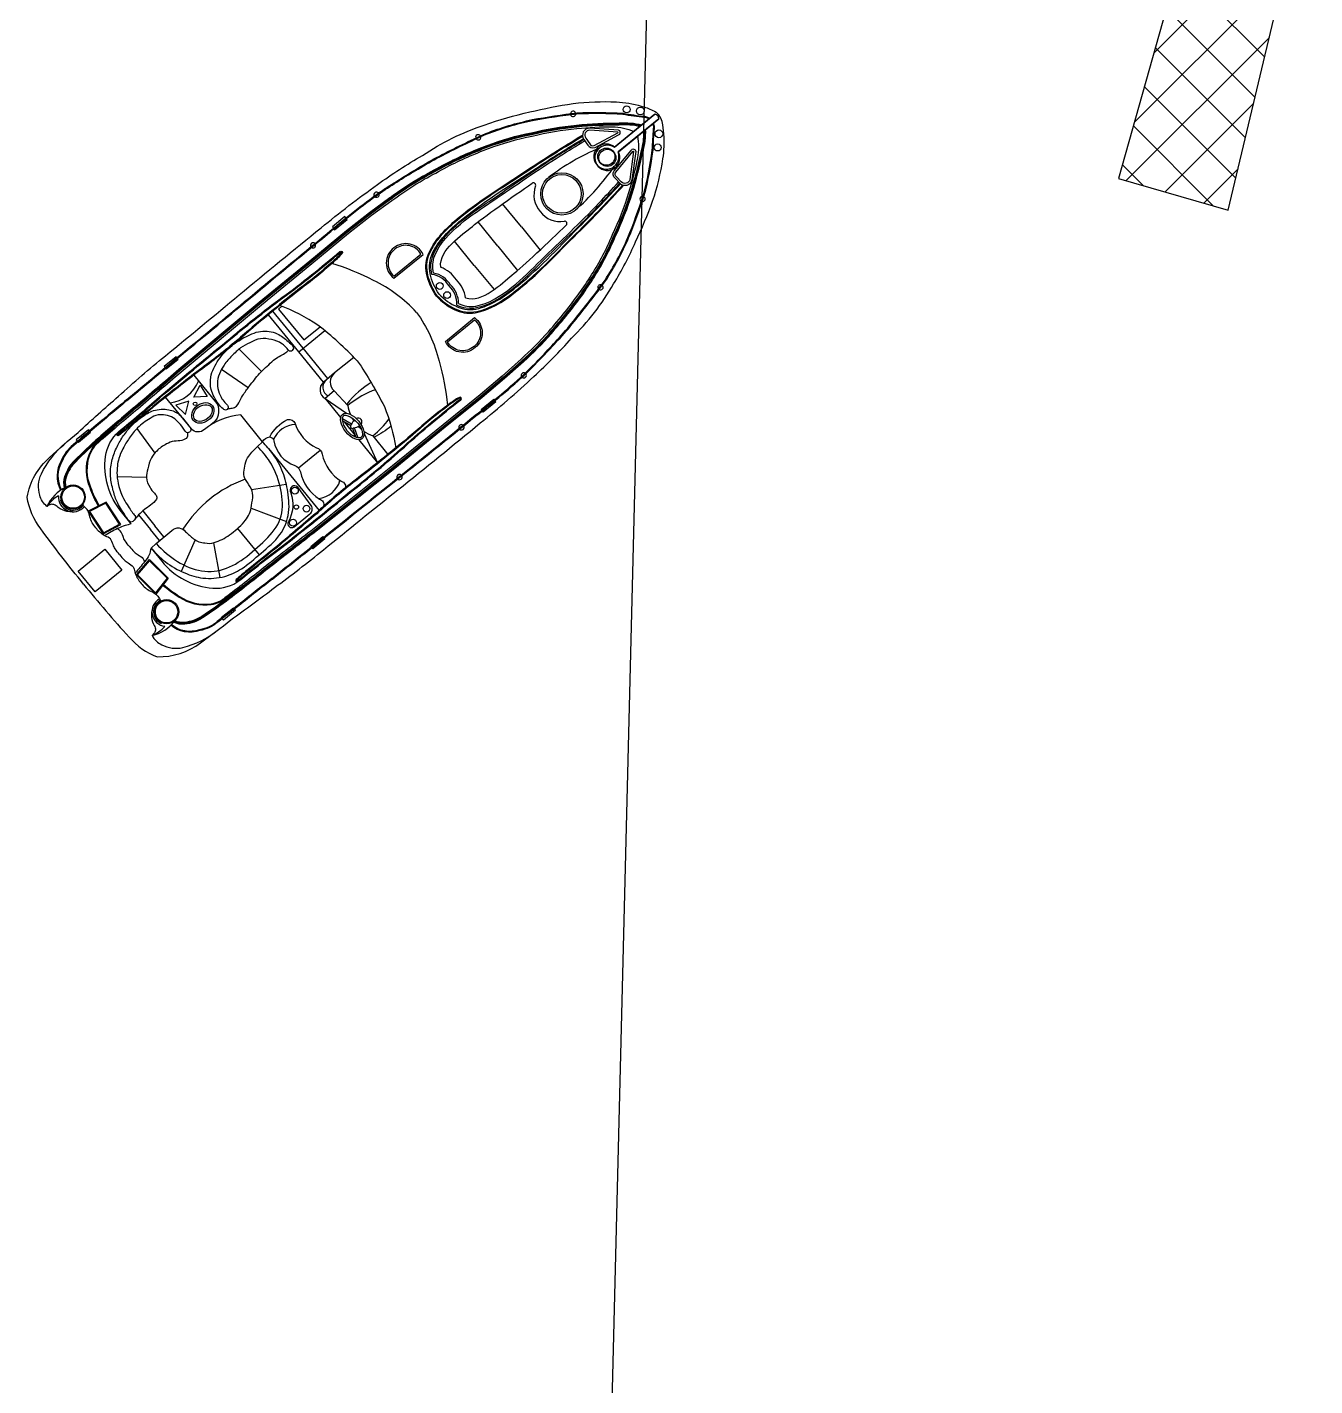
# Model space of a CAD drawing. Header units: metres. Extents: x 266585 to 279238, y 2117616 to 2127268.
# Drawn here: x 267121.7 to 267237.4, y 2124660.2 to 2124782.3 of the extents above; entities that cross this region are included whole.
import ezdxf

# ---------------------------------------------------------------- set-up
doc = ezdxf.new("R2010")
doc.units = ezdxf.units.M
doc.layers.add('PORT', color=5, linetype='Continuous')
doc.layers.add('village', color=3, linetype='Continuous')

msp = doc.modelspace()

# ---------------------------------------------------------------- linework, layer by layer
at = {"color": 30, "true_color": 0xf26722}
for p, q in [((267166.09, 2124764.31), (267164.39, 2124766.39)), ((267163.97, 2124762.58), (267162.2, 2124764.76)), ((267166.09, 2124764.31), (267167.79, 2124762.22)), ((267161.86, 2124760.86), (267160.08, 2124763.04)), ((267163.97, 2124762.58), (267165.75, 2124760.41)), ((267161.86, 2124760.86), (267163.64, 2124758.68)), ((267146.08, 2124753.08), (267143.36, 2124756.42)), ((267146.48, 2124753.41), (267143.76, 2124756.75)), ((267140.73, 2124753.34), (267142.74, 2124751.33)), ((267139.15, 2124751.54), (267141.55, 2124749.88)), ((267149.28, 2124749.58), (267148.45, 2124748.9)), ((267148.45, 2124748.9), (267149.85, 2124747.19)), ((267148.45, 2124748.9), (267150.38, 2124747.57)), ((267150.84, 2124746.58), (267150.02, 2124747.06)), ((267150.76, 2124746.44), (267150.04, 2124746.87)), ((267150.17, 2124746.79), (267151.16, 2124745.58)), ((267131.55, 2124746.21), (267133.16, 2124744)), ((267150.93, 2124746.23), (267151.22, 2124745.41)), ((267151.08, 2124746.28), (267151.4, 2124745.36)), ((267151.97, 2124745.76), (267153.16, 2124743.13)), ((267143.37, 2124744.41), (267147.91, 2124738.85)), ((267146.06, 2124742.67), (267148.01, 2124744.26)), ((267151.48, 2124745.19), (267153.16, 2124743.13)), ((267129.77, 2124741.88), (267132.4, 2124741.84)), ((267141.83, 2124740.73), (267144.96, 2124741.21)), ((267124.75, 2124739.8), (267124.67, 2124739.78)), ((267131.69, 2124738.44), (267132.76, 2124737.13)), ((267132.07, 2124738.8), (267133.16, 2124737.46)), ((267141.81, 2124739.03), (267144.99, 2124737.84)), ((267133.57, 2124736.13), (267132.76, 2124737.13)), ((267133.97, 2124736.46), (267133.16, 2124737.46)), ((267140.57, 2124737.21), (267142.52, 2124734.85)), ((267136.78, 2124736.2), (267135.52, 2124733.36)), ((267138.44, 2124735.93), (267139, 2124732.82)), ((267133.76, 2124728.75), (267133.73, 2124728.68))]:
    msp.add_line(p, q, dxfattribs=at)
for points in [[(267126.75, 2124732.23, -0.01736), (267122.9, 2124737.2, -0.12634), (267121.68, 2124740.03, -0.172899), (267123.7, 2124743.6, -0.013884), (267126.26, 2124745.85, -0.008973), (267129.89, 2124749.1, -0.01509), (267134.11, 2124752.74, 0.002245), (267140.72, 2124758.2, -0.003342), (267148.1, 2124764.24, -0.016984), (267153.16, 2124768.12, -0.024546), (267157.2, 2124770.74, -0.067942), (267162.75, 2124773.46, -0.033948), (267166.85, 2124774.64, -0.022001), (267170.74, 2124775.4, -0.042872), (267174.63, 2124775.54, -0.059514), (267176.85, 2124775.17, -0.046364), (267177.9, 2124774.78, -0.104882), (267178.45, 2124774.39, -0.104882)], [(267126.75, 2124732.23, 0.01736), (267130.84, 2124727.46, 0.12634), (267133.37, 2124725.7, 0.172899), (267137.27, 2124726.96, 0.013884), (267139.99, 2124729.01, 0.008973), (267143.9, 2124731.91, 0.01509), (267148.31, 2124735.31, -0.002245), (267155, 2124740.69, 0.003342), (267162.4, 2124746.7, 0.016984), (267167.22, 2124750.87, 0.024546), (267170.6, 2124754.31, 0.067942), (267174.38, 2124759.19, 0.033948), (267176.36, 2124762.98, 0.022001), (267177.89, 2124766.63, 0.042872), (267178.81, 2124770.42, 0.059514), (267178.9, 2124772.67, 0.046364), (267178.73, 2124773.77, 0.104882), (267178.45, 2124774.39, 0.104882)], [(267130.6, 2124748.77, 0.006425), (267134.62, 2124752.14, 0.002217), (267141.22, 2124757.6, -0.003368), (267148.63, 2124763.71, -0.024633), (267153.39, 2124767.45, -0.015037), (267156.78, 2124769.58, -0.025439), (267158.72, 2124770.68, -0.013843), (267162.9, 2124772.71, -0.040266), (267167.07, 2124773.95, -0.016729), (267171.09, 2124774.56, -0.029739), (267175.23, 2124774.52, 0.01525), (267177.16, 2124774.25, -0.132389), (267177.5, 2124774.14, -0.028442), (267177.62, 2124774.06, -0.028442)], [(267130.64, 2124748.71, 0.006424), (267134.67, 2124752.09, 0.002217), (267141.27, 2124757.54, -0.003368), (267148.68, 2124763.66, -0.024633), (267153.43, 2124767.39, -0.015038), (267156.82, 2124769.51, -0.025461), (267158.75, 2124770.61, -0.013839), (267162.93, 2124772.64, -0.040238), (267167.08, 2124773.88, -0.016715), (267171.09, 2124774.48, -0.029693), (267175.22, 2124774.44, 0.015234), (267177.16, 2124774.17, -0.134036), (267177.46, 2124774.07, -0.024879), (267177.56, 2124774.01, -0.024879)], [(267143.68, 2124732.73, -0.006424), (267147.79, 2124735.99, -0.002217), (267154.47, 2124741.36, 0.003368), (267161.94, 2124747.39, 0.024633), (267166.56, 2124751.29, 0.015038), (267169.32, 2124754.18, 0.025461), (267170.78, 2124755.86, 0.013839), (267173.61, 2124759.53, 0.040238), (267175.66, 2124763.35, 0.016715), (267177.06, 2124767.16, 0.029693), (267177.86, 2124771.22, -0.015234), (267177.98, 2124773.16, 0.134036), (267177.94, 2124773.48, 0.024879), (267177.9, 2124773.59, 0.024879)], [(267143.72, 2124732.67, -0.006425), (267147.84, 2124735.93, -0.002217), (267154.51, 2124741.3, 0.003368), (267161.99, 2124747.33, 0.024633), (267166.61, 2124751.23, 0.015037), (267169.38, 2124754.13, 0.025439), (267170.84, 2124755.81, 0.013843), (267173.67, 2124759.49, 0.040266), (267175.73, 2124763.32, 0.016729), (267177.14, 2124767.14, 0.029739), (267177.93, 2124771.21, -0.01525), (267178.06, 2124773.16, 0.132389), (267178.01, 2124773.51, 0.028442), (267177.96, 2124773.64, 0.028442)], [(267154.26, 2124766.92, -0.031596), (267157.21, 2124768.86, -0.004928), (267159.28, 2124769.99, -0.02844), (267163.03, 2124771.64, -0.042875), (267167, 2124772.77, -0.035347), (267171.06, 2124773.46, -0.024093), (267174.88, 2124773.65, -0.079837), (267176.92, 2124773.48)], [(267154.31, 2124766.86, -0.031592), (267157.25, 2124768.8, -0.004926), (267159.32, 2124769.92, -0.028436), (267163.06, 2124771.57, -0.042895), (267167.02, 2124772.69, -0.035363), (267171.06, 2124773.38, -0.024111), (267174.88, 2124773.57, -0.077658), (267176.84, 2124773.42, -0.077658)], [(267154.35, 2124766.8, -0.031588), (267157.29, 2124768.73, -0.004924), (267159.35, 2124769.85, -0.028433), (267163.09, 2124771.5, -0.042917), (267167.03, 2124772.62, -0.035379), (267171.07, 2124773.31, -0.02413), (267174.88, 2124773.49, -0.075408), (267176.77, 2124773.36, -0.075408)], [(267154.45, 2124766.68, -0.031581), (267157.37, 2124768.59, -0.00492), (267159.42, 2124769.71, -0.028426), (267163.14, 2124771.35, -0.042959), (267167.06, 2124772.47, -0.035411), (267171.09, 2124773.15, -0.028829), (267174.28, 2124773.31, -0.092336), (267176.21, 2124772.9, -0.080328)], [(267166.06, 2124752.43, 0.031581), (267168.53, 2124754.9, 0.00492), (267170.04, 2124756.69, 0.028426), (267172.4, 2124760, 0.042959), (267174.28, 2124763.62, 0.035411), (267175.76, 2124767.42, 0.028829), (267176.56, 2124770.52, 0.092336), (267176.55, 2124772.49, 0.080328)], [(267166.16, 2124752.31, 0.031588), (267168.65, 2124754.8, 0.004924), (267170.16, 2124756.59, 0.028433), (267172.53, 2124759.92, 0.042917), (267174.42, 2124763.56, 0.035379), (267175.91, 2124767.38, 0.02413), (267176.86, 2124771.07, 0.075408), (267177.11, 2124772.94, 0.075408)], [(267166.22, 2124752.25, 0.031592), (267168.7, 2124754.75, 0.004926), (267170.22, 2124756.55, 0.028436), (267172.59, 2124759.88, 0.042895), (267174.49, 2124763.53, 0.035363), (267175.98, 2124767.35, 0.024111), (267176.93, 2124771.05, 0.077658), (267177.18, 2124773.01, 0.077658)], [(267166.27, 2124752.2, 0.031596), (267168.76, 2124754.7, 0.004928), (267170.28, 2124756.5, 0.02844), (267172.66, 2124759.84, 0.042875), (267174.56, 2124763.5, 0.035347), (267176.05, 2124767.33, 0.024093), (267177, 2124771.03, 0.079837), (267177.26, 2124773.07)], [(267171.71, 2124772.18), (267172.07, 2124771.67, 0.382221), (267172.71, 2124771.45), (267174.81, 2124772.58, 0.786544), (267174.81, 2124773.01), (267172.23, 2124773.19, 0.616464), (267171.71, 2124772.18, 3.844907)], [(267174.93, 2124768.23), (267174.51, 2124768.68, -0.382221), (267174.42, 2124769.35), (267175.95, 2124771.19, -0.786544), (267176.37, 2124771.1), (267176.03, 2124768.54, -0.616464), (267174.93, 2124768.23, -3.844907)], [(267154.26, 2124766.92), (267152.44, 2124765.57), (267150.37, 2124763.96), (267147.08, 2124761.24), (267142.53, 2124757.53), (267135.31, 2124751.5, -0.002601), (267131.42, 2124748.19, 0.004411), (267128.11, 2124745.37, 0.013009), (267125.93, 2124743.33, 0.113396), (267125.05, 2124741.88, 0.146005), (267125.02, 2124740.85, 1.595219)], [(267154.31, 2124766.86), (267152.48, 2124765.51), (267150.42, 2124763.9), (267147.13, 2124761.18), (267142.58, 2124757.47), (267135.36, 2124751.44, -0.002601), (267131.47, 2124748.13, 0.004411), (267128.16, 2124745.31, 0.013003), (267125.98, 2124743.28, 0.113337), (267125.12, 2124741.86, 0.144821), (267125.09, 2124740.89, 0.138987)], [(267154.35, 2124766.8), (267152.53, 2124765.45), (267150.47, 2124763.84), (267147.18, 2124761.12), (267142.63, 2124757.41), (267135.41, 2124751.38, -0.002601), (267131.52, 2124748.07, 0.00441), (267128.21, 2124745.26, 0.012997), (267126.04, 2124743.22, 0.113276), (267125.19, 2124741.83, 0.142458), (267125.16, 2124740.92, 0.142458)], [(267154.44, 2124766.67), (267152.62, 2124765.33), (267150.56, 2124763.72), (267147.27, 2124761), (267142.73, 2124757.29), (267135.51, 2124751.27, -0.002601), (267131.62, 2124747.95, 0.00441), (267128.31, 2124745.14, 0.002867), (267127.83, 2124744.7, 0.002867)], [(267154.64, 2124759.7), (267157.26, 2124761.83, 0.483063), (267154.64, 2124762.44, 0.50024), (267154.64, 2124759.7, 0.418424)], [(267131.03, 2124737.63), (267130.15, 2124738.71, -0.202722), (267128.72, 2124743.7, -0.178768), (267129.91, 2124745.92, 0.010028), (267133.54, 2124749.01, -0.005356), (267139.61, 2124754.04, -0.016605), (267144.61, 2124757.99, 0.018921), (267149.78, 2124762.11, -0.925873), (267149.98, 2124761.93, -0.041202), (267149.14, 2124761.1, -0.024461), (267146.2, 2124758.7, 0.012888), (267140.57, 2124754.06, -0.019359), (267137.21, 2124751.42, 0.002375), (267133.31, 2124748.37, -0.006386), (267130.89, 2124746.36, -0.013656), (267129.9, 2124745.58, -0.862706), (267129.73, 2124745.75, 0.648089)], [(267129.79, 2124745.7, -0.016488), (267129.96, 2124745.86, 0.010023), (267133.6, 2124748.96, -0.005356), (267139.66, 2124753.98, -0.016607), (267144.66, 2124757.93, 0.018921), (267149.83, 2124762.05, 0.01143), (267149.84, 2124762.05, -0.913283), (267149.92, 2124761.98, -0.041174), (267149.09, 2124761.16, -0.024478), (267146.16, 2124758.77, 0.012889), (267140.52, 2124754.11, -0.019362), (267137.16, 2124751.48, 0.002377), (267133.26, 2124748.43, -0.006391), (267130.84, 2124746.42, -0.013664), (267129.85, 2124745.64, 0.000701), (267129.85, 2124745.64, -0.819976), (267129.79, 2124745.7, -0.819976)], [(267156.67, 2124756.63, 0.096403), (267152.8, 2124759.5, 0.040538), (267149.07, 2124761.04, 1.92312)], [(267151.35, 2124752.29, 0.033687), (267147.8, 2124755.5, 0.051879), (267144.39, 2124757.26, 1.92312)], [(267156.67, 2124756.63, -0.096403), (267158.7, 2124752.26, -0.040538), (267159.46, 2124748.29, -1.92312)], [(267159.27, 2124754.03), (267161.89, 2124756.16, -0.483063), (267161.95, 2124753.47, -0.50024), (267159.27, 2124754.03, -0.418424)], [(267166.27, 2124752.2), (267164.58, 2124750.68), (267162.58, 2124748.98), (267159.25, 2124746.31), (267154.71, 2124742.6), (267147.35, 2124736.74, 0.002601), (267143.32, 2124733.6, -0.004411), (267139.89, 2124730.92, -0.013009), (267137.45, 2124729.19, -0.113396), (267135.86, 2124728.62, -0.146005), (267134.84, 2124728.8, -1.595219)], [(267166.21, 2124752.25), (267164.53, 2124750.74), (267162.53, 2124749.04), (267159.2, 2124746.36), (267154.66, 2124742.66), (267147.3, 2124736.8, 0.002601), (267143.27, 2124733.66, -0.004411), (267139.85, 2124730.98, -0.013003), (267137.41, 2124729.26, -0.113337), (267135.85, 2124728.7, -0.144821), (267134.89, 2124728.87, -0.138987)], [(267166.16, 2124752.31), (267164.48, 2124750.8), (267162.48, 2124749.1), (267159.16, 2124746.42), (267154.61, 2124742.72), (267147.25, 2124736.86, 0.002601), (267143.22, 2124733.72, -0.00441), (267139.8, 2124731.04, -0.012997), (267137.37, 2124729.32, -0.113276), (267135.84, 2124728.78, -0.142458), (267134.94, 2124728.93, -0.142458)], [(267166.06, 2124752.43), (267164.38, 2124750.91), (267162.38, 2124749.22), (267159.06, 2124746.54), (267154.51, 2124742.84), (267147.16, 2124736.98, 0.002601), (267143.13, 2124733.84, -0.00441), (267139.71, 2124731.17, -0.002867), (267139.18, 2124730.78, -0.002867)], [(267151.03, 2124752.59), (267149.31, 2124751.19, 0.462925), (267149.28, 2124749.58), (267150.5, 2124748.26)], [(267151.35, 2124752.29, -0.033687), (267153.78, 2124748.17, -0.051879), (267154.82, 2124744.47, -1.92312)], [(267136.65, 2124750.99), (267138.72, 2124748.46, -0.406088), (267138.18, 2124746.54)], [(267148.57, 2124750.58), (267148.3, 2124750.36, 0.516839), (267148.45, 2124748.9, 0.282905)], [(267149.31, 2124751.19), (267148.57, 2124750.58, 0.545737), (267148.73, 2124749.13, 0.282905)], [(267130.6, 2124748.77, -0.002942), (267127.67, 2124746.32, 0.002013), (267125.82, 2124744.74, 0.130442), (267124.75, 2124743.31, 0.261246), (267124.69, 2124740.65, 0.209197)], [(267130.64, 2124748.71, -0.002941), (267127.72, 2124746.26, 0.002014), (267125.87, 2124744.68, 0.130992), (267124.82, 2124743.28, 0.261832), (267124.76, 2124740.69, 0.261832)], [(267132.81, 2124735.45), (267133.78, 2124734.27, 0.202722), (267138.37, 2124731.85, 0.178768), (267140.79, 2124732.57, -0.010028), (267144.56, 2124735.51, 0.005356), (267150.7, 2124740.44, 0.016605), (267155.58, 2124744.54, -0.018921), (267160.65, 2124748.78, 0.925873), (267160.52, 2124749, 0.041202), (267159.54, 2124748.35, 0.024461), (267156.6, 2124745.96, -0.012888), (267150.91, 2124741.38, 0.019359), (267147.65, 2124738.61, -0.002375), (267143.88, 2124735.41, 0.006386), (267141.42, 2124733.44, 0.013656), (267140.46, 2124732.63, 0.862706), (267140.59, 2124732.43, -0.648089)], [(267142.84, 2124745), (267140.87, 2124747.42, 0.158322), (267137.61, 2124746.11, -0.417676), (267136.44, 2124746.16), (267134.12, 2124749.01)], [(267140.55, 2124732.5, 0.016488), (267140.74, 2124732.63, -0.010023), (267144.51, 2124735.57, 0.005356), (267150.65, 2124740.5, 0.016607), (267155.53, 2124744.6, -0.018921), (267160.6, 2124748.84, -0.01143), (267160.61, 2124748.84, 0.913283), (267160.55, 2124748.94, 0.041174), (267159.58, 2124748.29, 0.024478), (267156.65, 2124745.9, -0.012889), (267150.96, 2124741.32, 0.019362), (267147.7, 2124738.55, -0.002377), (267143.93, 2124735.35, 0.006391), (267141.47, 2124733.38, 0.013664), (267140.51, 2124732.58, -0.000701), (267140.51, 2124732.58, 0.819976), (267140.55, 2124732.5, 0.819976)], [(267143.48, 2124745.44, -0.164009), (267145.07, 2124747, -0.407559), (267145.75, 2124746.64, 0.20466), (267147.68, 2124744.48, -0.28657), (267148.18, 2124743.9, 0.198759), (267149.91, 2124741.46, -0.45148), (267150.27, 2124740.8, -1.463971)], [(267128.16, 2124739.27, -0.043334), (267127.4, 2124740.91, -0.18333), (267127.31, 2124743.83, -0.123985), (267128.63, 2124745.52, 0.015377), (267129.74, 2124746.57)], [(267142.84, 2124745, -0.291269), (267143.49, 2124745.44, -0.299867), (267143.86, 2124745.09, 0.273478), (267145.72, 2124742.88, -0.28657), (267146.23, 2124742.3, 0.198759), (267147.95, 2124739.86, -0.45148), (267148.31, 2124739.21, -1.463971)], [(267123.46, 2124739.2, -0.164393), (267122.82, 2124740.22, -0.188684), (267122.96, 2124742.12, -0.10758), (267125.11, 2124744.87)], [(267128.09, 2124739.23, -0.043195), (267127.33, 2124740.88, -0.183415), (267127.24, 2124743.85, -0.094511), (267128.19, 2124745.24)], [(267132.81, 2124735.45), (267133.26, 2124735.87), (267134.69, 2124737.05, -0.448043), (267135.92, 2124736.93, 0.025561), (267136.63, 2124736.3, 0.15676), (267137.66, 2124735.93, 0.144288), (267138.48, 2124735.95, 0.079427), (267139.87, 2124736.64, 0.054179), (267141.17, 2124737.81, 0.127294), (267141.82, 2124739.06, -0.025195), (267141.97, 2124740, 0.112656), (267141.83, 2124740.74, 0.061652), (267141.35, 2124741.54, -0.222278), (267141.15, 2124742.28, -0.049109), (267141.28, 2124743.01, -0.09997), (267141.59, 2124743.73, -0.045992), (267142.39, 2124744.59), (267142.84, 2124745)], [(267133.88, 2124732.14, 0.043195), (267135.34, 2124731.06, 0.183415), (267138.23, 2124730.38, 0.094511), (267139.78, 2124731.03)], [(267133.93, 2124732.2, 0.043334), (267135.38, 2124731.12, 0.18333), (267138.22, 2124730.45, 0.123985), (267140.15, 2124731.4, -0.015377), (267141.39, 2124732.28)], [(267143.72, 2124732.67, 0.002942), (267140.73, 2124730.3, -0.002013), (267138.82, 2124728.81, -0.130442), (267137.2, 2124728.05, -0.261246), (267134.58, 2124728.52, -0.209197)], [(267143.68, 2124732.73, 0.002941), (267140.68, 2124730.36, -0.002014), (267138.77, 2124728.86, -0.130992), (267137.18, 2124728.12, -0.261832), (267134.63, 2124728.58, -0.261832)], [(267132.91, 2124727.61, 0.164393), (267133.78, 2124726.77, 0.188684), (267135.67, 2124726.53, 0.10758), (267138.8, 2124728.08)]]:
    msp.add_lwpolyline(points, format="xyb", dxfattribs=at)
for points in [[(267178.1, 2124774.45), (267174.44, 2124771.46)], [(267174.47, 2124771.49), (267178.1, 2124774.45)], [(267178.44, 2124774.03), (267174.78, 2124771.05)], [(267174.81, 2124771.07), (267178.44, 2124774.03)], [(267150.33, 2124765.13), (267150.24, 2124765.24), (267149.11, 2124764.31), (267149.2, 2124764.2)], [(267149.25, 2124764.14), (267149.31, 2124764.06), (267150.44, 2124764.99), (267150.37, 2124765.08)], [(267144.57, 2124757.19), (267144.26, 2124756.93), (267146.53, 2124754.16), (267148, 2124755.35)], [(267148.3, 2124750.36), (267146.08, 2124753.08), (267148.43, 2124755)], [(267148.7, 2124750.69), (267146.48, 2124753.41)], [(267135.14, 2124752.57), (267135.08, 2124752.65), (267133.99, 2124751.77), (267134.07, 2124751.67)], [(267134.12, 2124751.61), (267134.17, 2124751.55), (267135.25, 2124752.44), (267135.19, 2124752.51)], [(267162.54, 2124747.84), (267162.47, 2124747.92), (267163.61, 2124748.85), (267163.68, 2124748.76)], [(267163.72, 2124748.7), (267163.81, 2124748.6), (267162.67, 2124747.67), (267162.58, 2124747.79)], [(267127.27, 2124745.98), (267127.18, 2124746.09), (267126.09, 2124745.19), (267126.19, 2124745.06)], [(267126.24, 2124745), (267126.28, 2124744.96), (267127.37, 2124745.86), (267127.32, 2124745.92)], [(267152.74, 2124745.54), (267154.08, 2124743.87)], [(267147.22, 2124735.55), (267147.17, 2124735.61), (267148.25, 2124736.49), (267148.31, 2124736.42)], [(267148.36, 2124736.36), (267148.42, 2124736.28), (267147.34, 2124735.4), (267147.26, 2124735.49)], [(267139.16, 2124729.17), (267139.12, 2124729.21), (267140.22, 2124730.1), (267140.27, 2124730.04)], [(267140.32, 2124729.98), (267140.41, 2124729.87), (267139.31, 2124728.98), (267139.2, 2124729.11)]]:
    msp.add_lwpolyline(points, dxfattribs=at)
for points in [[(267171.87, 2124772.29), (267172.23, 2124771.77, 0.383069), (267172.62, 2124771.63), (267174.75, 2124772.76, 0.853636), (267174.77, 2124772.82), (267172.23, 2124773, 0.613527)], [(267175.07, 2124768.36), (267174.64, 2124768.82, -0.383069), (267174.57, 2124769.24), (267176.12, 2124771.09, -0.853636), (267176.17, 2124771.1), (267175.84, 2124768.57, -0.613527)], [(267154.64, 2124759.9), (267157.07, 2124761.87, 0.460147), (267154.73, 2124762.32, 0.47706)], [(267159.46, 2124753.98), (267161.89, 2124755.96, -0.460147), (267161.85, 2124753.58, -0.47706)], [(267145.99, 2124740.94, 0.917705), (267145.38, 2124740.43, -0.209704), (267145.16, 2124737.83, 0.850912), (267145.67, 2124737.37), (267147.09, 2124738.53, 0.435659), (267147.19, 2124739.27)]]:
    msp.add_lwpolyline(points, format="xyb", close=True, dxfattribs=at)
for points in [[(267136.66, 2124749.03), (267137.23, 2124750.1), (267137.87, 2124749.07)], [(267136.2, 2124748.65), (267135.03, 2124748.31), (267135.91, 2124747.47)], [(267128.52, 2124736.73), (267130.1, 2124737.59), (267128.79, 2124739.59), (267127.16, 2124738.77)], [(267128.54, 2124736.83), (267129.99, 2124737.62), (267128.76, 2124739.49), (267127.27, 2124738.74)], [(267126.26, 2124733.39), (267128.66, 2124735.35), (267130.19, 2124733.48), (267127.79, 2124731.52)], [(267131.51, 2124733.06), (267132.67, 2124734.43), (267134.36, 2124732.75), (267133.23, 2124731.32)], [(267131.61, 2124733.06), (267132.67, 2124734.32), (267134.26, 2124732.75), (267133.22, 2124731.44)]]:
    msp.add_lwpolyline(points, close=True, dxfattribs=at)
for centre, radius in [((267175.55, 2124774.87), 0.313), ((267176.78, 2124774.73), 0.349), ((267178.45, 2124772.68), 0.349), ((267173.73, 2124770.63), 0.771), ((267173.82, 2124770.52), 0.771), ((267178.34, 2124771.45), 0.313), ((267169.73, 2124767.28), 1.9), ((267169.73, 2124767.28), 1.9), ((267169.73, 2124767.28), 1.74), ((267169.73, 2124767.28), 1.74), ((267158.76, 2124759.01), 0.305), ((267159.42, 2124758.19), 0.305), ((267136.77, 2124748.42), 0.163), ((267125.81, 2124740.04), 1.09), ((267125.81, 2124740.04), 1.01), ((267145.74, 2124740.62), 0.304), ((267145.87, 2124739.14), 0.197), ((267146.78, 2124739), 0.304), ((267145.57, 2124737.74), 0.304), ((267134.21, 2124729.74), 1.09), ((267134.21, 2124729.74), 1.01)]:
    msp.add_circle(centre, radius, dxfattribs=at)
for centre, radius, start, end in [((267170.74, 2124774.47), 0.237, 19.4221, 174.5641), ((267170.74, 2124774.47), 0.237, 193.2019, 0.7843), ((267177.99, 2124774.01), 0.456, 3.099, 75.2843), ((267177.99, 2124774.01), 0.456, 3.099, 75.2843), ((267162.21, 2124772.36), 0.237, 30.8075, 198.9032), ((267162.21, 2124772.36), 0.237, 217.5382, 12.1724), ((267180.82, 2124752.79), 20.14, 112.519, 127.5898), ((267173.73, 2124770.63), 1.13, 49.0756, 21.5252), ((267173.82, 2124770.52), 1.13, 56.8581, 29.3077), ((267157.77, 2124781.06), 20.14, 310.7935, 325.8643), ((267153.08, 2124767.21), 0.237, 40.5112, 210.9178), ((267167.18, 2124768.07), 0.202, 338.3863, 124.854), ((267169.5, 2124767.18), 2.28, 159.1309, 220.932), ((267153.08, 2124767.21), 0.237, 229.5767, 21.8523), ((267176.98, 2124766.82), 0.237, 77.599, 245.1814), ((267176.98, 2124766.82), 0.237, 263.8192, 58.9612), ((267169.59, 2124767.07), 2.28, 217.4513, 279.2524), ((267169.99, 2124764.62), 0.202, 313.5293, 99.997), ((267147.37, 2124762.66), 0.237, 44.2218, 214.3209), ((267147.37, 2124762.66), 0.237, 232.981, 25.5616), ((267157.74, 2124757.92), 2.15, 30.4801, 81.6872), ((267157.74, 2124757.92), 2.3, 30.4801, 78.2299), ((267157.85, 2124757.97), 2.89, 33.4652, 70.0675), ((267158.15, 2124757.42), 2.15, 356.6961, 47.9032), ((267158.15, 2124757.42), 2.3, 0.1534, 47.9032), ((267158.22, 2124757.52), 2.89, 8.3158, 44.9181), ((267173.2, 2124758.88), 0.237, 66.2109, 220.8451), ((267173.2, 2124758.88), 0.237, 239.4801, 47.5758), ((267134.17, 2124751.61), 3.12, 276.6602, 338.5477), ((267166.31, 2124750.98), 0.237, 56.531, 208.8066), ((267166.31, 2124750.98), 0.237, 227.4655, 37.8721), ((267153.99, 2124748.86), 3.55, 189.8166, 203.1676), ((267151.97, 2124746.1), 1.24, 134.7942, 160.787), ((267153.99, 2124748.86), 3.55, 209.1408, 213.3807), ((267151.42, 2124746.8), 0.347, 319.9939, 118.3395), ((267151.97, 2124746.1), 1.24, 125.3071, 125.5764), ((267145.87, 2124744.32), 2.24, 92.3917, 156.5958), ((267150.9, 2124746.38), 0.166, 129.1916, 309.1916), ((267150.84, 2124747.48), 1.24, 277.5963, 305.2363), ((267153.99, 2124748.86), 3.55, 224.0941, 230.4335), ((267150.84, 2124747.48), 1.24, 312.8069, 313.0762), ((267153.99, 2124748.86), 3.55, 234.6258, 249.3817), ((267160.71, 2124746.31), 0.237, 52.8217, 205.4023), ((267160.71, 2124746.31), 0.237, 224.0624, 34.1615), ((267155.14, 2124741.84), 0.237, 50.4137, 206.6628), ((267155.14, 2124741.84), 0.237, 225.287, 31.7894), ((267126.66, 2124737.74), 3.52, 115.1873, 155.5229), ((267145.11, 2124731.16), 11.17, 110.0912, 147.5637), ((267147.64, 2124742.15), 2.24, 275.8161, 343.9636), ((267126.32, 2124737.16), 3.52, 121.317, 144.5496), ((267125.81, 2124740.04), 1.32, 174.9642, 319.8658), ((267125.81, 2124740.04), 1.17, 192.916, 319.8658), ((267134.21, 2124729.74), 1.32, 118.5175, 263.4191), ((267134.21, 2124729.74), 1.17, 118.5175, 245.4673), ((267132.12, 2124731.04), 3.52, 282.8604, 323.196), ((267131.48, 2124730.82), 3.52, 293.8337, 317.0663)]:
    msp.add_arc(centre, radius, start, end, dxfattribs=at)
for start_param, end_param in [(0.830012, 1.576846), (4.712389, 5.232342)]:
    msp.add_ellipse((267151.63, 2124746.91), major_axis=(3.21, 2.62), ratio=0.425319, start_param=start_param, end_param=end_param, dxfattribs=at)
for centre, major_axis, ratio in [((267137.47, 2124747.6), (0.871, 0.648), 0.758117), ((267150.9, 2124746.38), (0.89, -1.09), 0.533092)]:
    msp.add_ellipse(centre, major_axis=major_axis, ratio=ratio, dxfattribs=at)
for points, knots in [([(267158.46, 2124758.09), (267157.71, 2124759.17), (267157.21, 2124760.54), (267158.21, 2124763.05), (267159.19, 2124764.05), (267162.17, 2124766.63), (267164.38, 2124767.9), (267168.17, 2124770.47), (267169.84, 2124771.5), (267171.59, 2124772.56)], [0, 0, 0, 0, 0.0462196, 0.0462196, 0.0924392, 0.0924392, 0.1947325, 0.1947325, 0.2709084, 0.2709084, 0.2709084, 0.2709084]), ([(267158.52, 2124758.13), (267157.76, 2124759.25), (267157.29, 2124760.65), (267158.39, 2124763.18), (267159.42, 2124764.17), (267162.45, 2124766.72), (267164.66, 2124768.01), (267168.37, 2124770.5), (267169.95, 2124771.47), (267171.6, 2124772.47)], [0, 0, 0, 0, 0.0480884, 0.0480884, 0.0961768, 0.0961768, 0.1985377, 0.1985377, 0.2704106, 0.2704106, 0.2704106, 0.2704106]), ([(267158.71, 2124758.26), (267157.93, 2124759.4), (267157.53, 2124760.78), (267158.76, 2124763.28), (267159.85, 2124764.25), (267162.97, 2124766.79), (267165.22, 2124768.13), (267168.83, 2124770.52), (267170.25, 2124771.39), (267171.67, 2124772.25)], [0, 0, 0, 0, 0.0508337, 0.0508337, 0.1016674, 0.1016674, 0.2060328, 0.2060328, 0.2709084, 0.2709084, 0.2709084, 0.2709084]), ([(267158.05, 2124760.04), (267157.98, 2124760.33), (267157.82, 2124761.56), (267159.65, 2124764.31), (267163.5, 2124766.75), (267167.62, 2124769.71), (267170.52, 2124771.46), (267171.71, 2124772.18)], [0.0234044, 0.0234044, 0.0234044, 0.0234044, 0.0350942, 0.0739111, 0.138251, 0.2165713, 0.2709084, 0.2709084, 0.2709084, 0.2709084]), ([(267158.21, 2124760.17), (267158.1, 2124760.7), (267158.1, 2124761.22), (267158.73, 2124762.81), (267159.69, 2124763.79), (267161.53, 2124765.34), (267162.54, 2124765.98), (267165.54, 2124768.01), (267167.53, 2124769.43), (267170.32, 2124771.16), (267171.05, 2124771.61), (267171.79, 2124772.05)], [0.0248254, 0.0248254, 0.0248254, 0.0248254, 0.0474598, 0.0474598, 0.0949196, 0.0949196, 0.1423794, 0.1423794, 0.237299, 0.237299, 0.2709084, 0.2709084, 0.2709084, 0.2709084]), ([(267158.46, 2124758.09), (267159.37, 2124757.14), (267160.61, 2124756.37), (267163.27, 2124756.84), (267164.45, 2124757.6), (267167.57, 2124760), (267169.26, 2124761.91), (267172.55, 2124765.11), (267173.89, 2124766.54), (267175.28, 2124768.04)], [0, 0, 0, 0, 0.0462196, 0.0462196, 0.0924392, 0.0924392, 0.1947325, 0.1947325, 0.2709084, 0.2709084, 0.2709084, 0.2709084]), ([(267158.51, 2124758.14), (267159.45, 2124757.16), (267160.73, 2124756.43), (267163.43, 2124757), (267164.61, 2124757.81), (267167.72, 2124760.26), (267169.43, 2124762.16), (267172.62, 2124765.3), (267173.88, 2124766.64), (267175.19, 2124768.06)], [0, 0, 0, 0, 0.0480884, 0.0480884, 0.0961768, 0.0961768, 0.1985377, 0.1985377, 0.2704106, 0.2704106, 0.2704106, 0.2704106]), ([(267158.84, 2124760.69), (267158.68, 2124762.28), (267160.78, 2124763.6), (267162.67, 2124765.17), (267165.31, 2124767.04), (267167.07, 2124768.24)], [0.0313661, 0.0313661, 0.0313661, 0.0313661, 0.1084744, 0.1084744, 0.1920729, 0.1920729, 0.1920729, 0.1920729]), ([(267158.68, 2124758.3), (267159.64, 2124757.3), (267160.91, 2124756.64), (267163.6, 2124757.34), (267164.78, 2124758.21), (267167.89, 2124760.75), (267169.66, 2124762.68), (267172.72, 2124765.75), (267173.86, 2124766.96), (267174.99, 2124768.18)], [0, 0, 0, 0, 0.0508337, 0.0508337, 0.1016674, 0.1016674, 0.2060328, 0.2060328, 0.2709084, 0.2709084, 0.2709084, 0.2709084]), ([(267160.29, 2124757.29), (267160.56, 2124757.17), (267161.73, 2124756.77), (267164.79, 2124758), (267167.96, 2124761.28), (267171.69, 2124764.72), (267173.99, 2124767.21), (267174.93, 2124768.23)], [0.0234044, 0.0234044, 0.0234044, 0.0234044, 0.0350942, 0.0739111, 0.138251, 0.2165713, 0.2709084, 0.2709084, 0.2709084, 0.2709084]), ([(267160.45, 2124757.42), (267160.95, 2124757.21), (267161.45, 2124757.11), (267163.14, 2124757.4), (267164.3, 2124758.14), (267166.19, 2124759.64), (267167.01, 2124760.49), (267169.61, 2124763.03), (267171.39, 2124764.69), (267173.65, 2124767.07), (267174.24, 2124767.7), (267174.82, 2124768.33)], [0.0248254, 0.0248254, 0.0248254, 0.0248254, 0.0474598, 0.0474598, 0.0949196, 0.0949196, 0.1423794, 0.1423794, 0.237299, 0.237299, 0.2709084, 0.2709084, 0.2709084, 0.2709084]), ([(267161.08, 2124757.94), (267162.61, 2124757.46), (267164.32, 2124759.25), (267166.25, 2124760.78), (267168.61, 2124762.99), (267170.13, 2124764.48)], [0.0313661, 0.0313661, 0.0313661, 0.0313661, 0.1084744, 0.1084744, 0.1920729, 0.1920729, 0.1920729, 0.1920729]), ([(267138.22, 2124748.15), (267138, 2124748.44), (267137.34, 2124748.41), (267136.54, 2124747.64), (267136.54, 2124747.08), (267137.23, 2124746.72), (267137.93, 2124746.97), (267138.35, 2124747.69), (267138.35, 2124747.98), (267138.22, 2124748.15)], [0, 0, 0, 0, 1.743273, 1.743273, 3.486547, 3.486547, 5.22982, 5.22982, 6.283185, 6.283185, 6.283185, 6.283185]), ([(267151.7, 2124745.41), (267151.82, 2124745.51), (267151.86, 2124745.8), (267151.44, 2124746.88), (267150.47, 2124747.52), (267149.87, 2124747.26), (267150.04, 2124746.35), (267151.07, 2124745.38), (267151.54, 2124745.28), (267151.7, 2124745.41)], [0, 0, 0, 0, 1.031451, 1.031451, 2.992455, 2.992455, 4.95346, 4.95346, 6.283185, 6.283185, 6.283185, 6.283185]), ([(267133.26, 2124735.87), (267134.47, 2124734.6), (267135.82, 2124733.67), (267138.88, 2124733.16), (267140.36, 2124733.81), (267142.96, 2124736.02), (267144.34, 2124737.16), (267144.78, 2124740.1), (267144.33, 2124741.91), (267143.17, 2124743.72), (267142.8, 2124744.14), (267142.39, 2124744.59)], [0, 0, 0, 0, 0.0684102, 0.0684102, 0.1368204, 0.1368204, 0.2052306, 0.2052306, 0.2736407, 0.2736407, 0.2974604, 0.2974604, 0.2974604, 0.2974604]), ([(267130.87, 2124735.59), (267130.74, 2124735.76), (267130.51, 2124736.05), (267130.26, 2124736.53), (267130.15, 2124737), (267129.87, 2124737.14), (267129.77, 2124737.19)], [0, 0, 0, 0, 0.00840925, 0.01405459, 0.02148076, 0.02583256, 0.02583256, 0.02583256, 0.02583256]), ([(267130.87, 2124735.59), (267131.01, 2124735.43), (267131.24, 2124735.15), (267131.67, 2124734.81), (267132.11, 2124734.6), (267132.19, 2124734.31), (267132.21, 2124734.19)], [0, 0, 0, 0, 0.00840925, 0.01405459, 0.02148076, 0.02583256, 0.02583256, 0.02583256, 0.02583256])]:
    msp.add_open_spline(points, degree=3, knots=knots, dxfattribs=at)
for points in [[(267144.83, 2124753.6), (267145.04, 2124753.38), (267145.34, 2124753.14), (267145.6, 2124753.38), (267145.27, 2124753.9), (267144.3, 2124754.64), (267142.86, 2124754.95), (267141.33, 2124754.45), (267140.09, 2124753.66), (267138.89, 2124752.37), (267138.18, 2124750.81), (267138.22, 2124749.71), (267138.87, 2124748.42), (267139.3, 2124747.96), (267139.58, 2124747.87), (267139.74, 2124748.16), (267139.55, 2124748.43), (267138.95, 2124749.39), (267138.78, 2124750.23), (267138.96, 2124751.12), (267139.37, 2124751.9), (267140.08, 2124752.73), (267140.86, 2124753.44), (267141.7, 2124753.91), (267142.65, 2124754.27), (267143.64, 2124754.19), (267144.57, 2124753.82), (267144.83, 2124753.6)], [(267139.71, 2124748.01), (267140.11, 2124748.03), (267140.48, 2124748.21), (267140.88, 2124748.86), (267141.19, 2124749.38), (267141.76, 2124750.15), (267142.69, 2124751.27), (267143.24, 2124751.8), (267143.83, 2124752.33), (267144.34, 2124752.68), (267144.83, 2124752.96), (267145.17, 2124753.23)], [(267136.09, 2124745.82), (267136.05, 2124745.42), (267135.59, 2124745.13), (267134.9, 2124745.06), (267134.2, 2124744.81), (267133.32, 2124744.18), (267132.85, 2124743.56), (267132.52, 2124742.57), (267132.4, 2124741.8), (267132.72, 2124740.9), (267133.11, 2124740.39), (267133.34, 2124740.02), (267133.19, 2124739.69), (267132.63, 2124739.21), (267131.56, 2124738.28), (267131.04, 2124737.79), (267130.5, 2124738.37), (267129.74, 2124739.66), (267129.38, 2124740.76), (267129.17, 2124742.06), (267129.33, 2124743.42), (267129.76, 2124744.57), (267130.34, 2124745.56), (267131.06, 2124746.45), (267131.97, 2124747.23), (267133.04, 2124747.81), (267133.72, 2124747.93), (267134.42, 2124747.88), (267135.34, 2124747.46), (267135.75, 2124747.02), (267136.22, 2124746.44), (267136.39, 2124746.04), (267136.09, 2124745.82), (267135.82, 2124746.06), (267135.32, 2124746.7), (267134.8, 2124747.17), (267134.1, 2124747.41), (267133.44, 2124747.42), (267132.73, 2124747.11), (267131.61, 2124746.26), (267130.86, 2124745.34), (267130.29, 2124744.39), (267129.92, 2124743.51), (267129.79, 2124742.85), (267129.76, 2124742), (267129.93, 2124741), (267130.17, 2124740.29), (267130.56, 2124739.53), (267130.94, 2124738.94), (267131.23, 2124738.53), (267131.43, 2124738.21), (267131.33, 2124738)], [(267132.81, 2124735.45), (267134.08, 2124734.24), (267135.85, 2124733.22), (267137.48, 2124732.77), (267139.43, 2124732.92), (267140.94, 2124733.6), (267142.7, 2124735), (267144.39, 2124736.67), (267145.14, 2124738.4), (267145.1, 2124740.5), (267144.66, 2124742.25), (267143.75, 2124743.93), (267142.84, 2124745)], [(267125.75, 2124738.73), (267125.26, 2124738.76), (267124.48, 2124739.11), (267124.09, 2124739.37), (267123.71, 2124739.35), (267123.46, 2124739.2)], [(267129.98, 2124734.87), (267129.6, 2124735.39), (267129.4, 2124735.77), (267129.16, 2124736.29), (267128.73, 2124736.53), (267127.93, 2124737.18), (267127.37, 2124738.11), (267127.2, 2124738.68), (267127.02, 2124738.99), (267126.64, 2124739.34)], [(267131.03, 2124737.63), (267130.49, 2124737.48), (267129.81, 2124737.21), (267128.64, 2124736.58)], [(267129.98, 2124734.87), (267130.41, 2124734.39), (267130.75, 2124734.12), (267131.21, 2124733.77), (267131.36, 2124733.31), (267131.83, 2124732.39), (267132.64, 2124731.66), (267133.16, 2124731.38), (267133.42, 2124731.14), (267133.69, 2124730.7)], [(267132.81, 2124735.45), (267132.64, 2124734.84), (267132.24, 2124734.23), (267131.39, 2124733.21)], [(267132.91, 2124729.95), (267132.84, 2124729.46), (267133.03, 2124728.62), (267133.21, 2124728.19), (267133.11, 2124727.83), (267132.91, 2124727.61)]]:
    msp.add_spline(points, degree=3, dxfattribs=at)
for points in [[(267152.6, 2124750.33), (267151.84, 2124749.87), (267151.05, 2124749.23), (267150.4, 2124748.38)], [(267154.38, 2124746.41), (267153.93, 2124746.03), (267153.41, 2124745.69), (267152.82, 2124745.4)]]:
    msp.add_open_spline(points, degree=3, dxfattribs=at)
at = {"layer": 'PORT', "linetype": 'Continuous'}
for p, q in [((267222.93, 2124779.93), (267237.39, 2124794.39)), ((267221.17, 2124773.68), (267234.71, 2124787.22)), ((267232.89, 2124779.56), (267225.04, 2124787.41)), ((267232.03, 2124775.93), (267224.05, 2124783.91)), ((267220.45, 2124768.47), (267233.31, 2124781.33)), ((267231.16, 2124772.31), (267223.07, 2124780.41)), ((267230.3, 2124768.68), (267222.08, 2124776.9)), ((267223.94, 2124767.46), (267231.91, 2124775.44)), ((267228.27, 2124766.22), (267221.09, 2124773.4)), ((267221.97, 2124768.03), (267220.1, 2124769.9)), ((267227.42, 2124766.46), (267230.51, 2124769.54))]:
    msp.add_line(p, q, dxfattribs=at)
at = {"layer": 'PORT'}
for p, q in [((267225.16, 2124787.84), (267219.76, 2124768.67)), ((267229.62, 2124765.83), (267234.89, 2124787.98)), ((267219.76, 2124768.67), (267229.62, 2124765.83))]:
    msp.add_line(p, q, dxfattribs=at)
at = {"layer": 'village', "color": 3}
msp.add_line((267173.35, 2124622.48), (267179.29, 2124860.36), dxfattribs=at)

doc.saveas('drawing.dxf')
